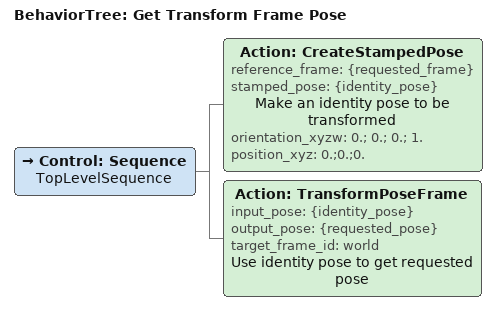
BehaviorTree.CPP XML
<?xml version='1.0' encoding='UTF-8'?>
<root BTCPP_format="4" main_tree_to_execute="Get Transform Frame Pose">
  <BehaviorTree ID="Get Transform Frame Pose" _description="Returns the pose of the requested frame in the world frame." name="Returns the pose of the requested frame in the world frame">
    <Control ID="Sequence" name="TopLevelSequence">
      <Action ID="CreateStampedPose" reference_frame="{requested_frame}" stamped_pose="{identity_pose}" name="Make an identity pose to be transformed" orientation_xyzw="0.; 0.; 0.; 1." position_xyz="0.;0.;0."/>
      <Action ID="TransformPoseFrame" input_pose="{identity_pose}" output_pose="{requested_pose}" target_frame_id="world" name="Use identity pose to get requested pose"/>
    </Control>
  </BehaviorTree>
</root>
